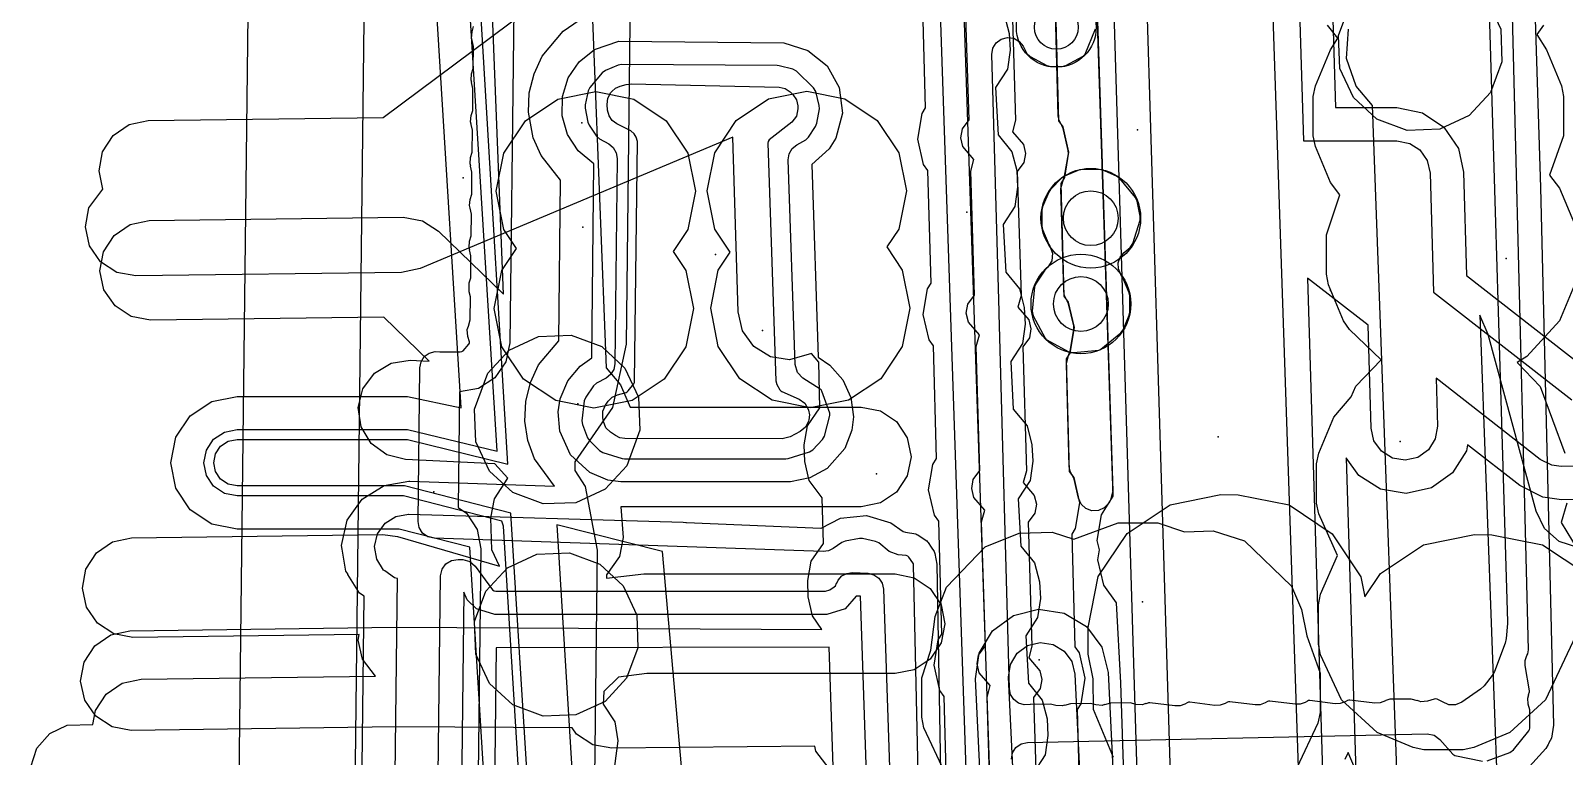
# Model space of a CAD drawing. Header units: metres. Extents: x 17722 to 17999, y 13535 to 15917.
# Drawn here: x 17749.14 to 17795.33, y 14920.86 to 14942.71 of the extents above; entities that cross this region are included whole.
import ezdxf

# ---------------------------------------------------------------- set-up
doc = ezdxf.new("R2010")
doc.units = ezdxf.units.M
for name, color, linetype in [('AI_GREENING_ALLOWED_ZONE', 4, 'Continuous'), ('AI_GREENING_EXCLUSIONS', 1, 'Continuous'), ('AI_GREENING_LAWN', 82, 'Continuous'), ('AI_GREENING_REJECTED', 6, 'Continuous'), ('AI_GREENING_SHRUBS', 92, 'Continuous')]:
    doc.layers.add(name, color=color, linetype=linetype)

# ---------------------------------------------------------------- blocks, each defined once
blk = doc.blocks.new('AI_SHRUB')
for radius in [1, 0.55]:
    blk.add_circle((0, 0), radius)

msp = doc.modelspace()

# ---------------------------------------------------------------- linework, layer by layer
at = {"layer": 'AI_GREENING_ALLOWED_ZONE'}
msp.add_lwpolyline([(17781.229, 14944.257), (17781.735, 14928.848), (17781.661, 14928.569), (17781.609, 14928.485), (17781.476, 14928.341), (17781.298, 14928.26), (17781.102, 14928.253), (17780.919, 14928.322), (17780.777, 14928.456), (17780.696, 14928.634), (17780.564, 14929.205), (17780.524, 14929.293), (17780.511, 14929.312), (17780.444, 14929.443), (17780.418, 14929.589), (17780.333, 14932.681), (17780.409, 14932.96), (17780.411, 14932.962), (17780.445, 14933.052), (17780.557, 14933.725), (17780.554, 14933.822), (17780.4, 14934.486), (17780.361, 14934.574), (17780.347, 14934.593), (17780.28, 14934.724), (17780.254, 14934.87), (17780.17, 14937.962), (17780.246, 14938.241), (17780.247, 14938.243), (17780.281, 14938.334), (17780.394, 14939.006), (17780.391, 14939.103), (17780.237, 14939.767), (17780.197, 14939.855), (17780.184, 14939.874), (17780.117, 14940.006), (17780.091, 14940.151), (17780.006, 14943.244)], dxfattribs=at)
at = {"layer": 'AI_GREENING_EXCLUSIONS'}
for points in [[(17789.057, 14869.027), (17785.935, 14961.593), (17786.063, 14962.553), (17786.398, 14963.136), (17787.02, 14963.814), (17787.02, 14965.527), (17786.931, 14966.256), (17787.012, 14966.699), (17786.948, 14971.205), (17786.839, 14972.021), (17786.904, 14972.374), (17786.872, 14973.096), (17786.393, 14973.594), (17785.985, 14974.216), (17785.768, 14975.066), (17785.227, 14986.958), (17785.093, 14987.763), (17785.147, 14988.126), (17783.661, 15018.578), (17783.538, 15019.342), (17783.598, 15019.747), (17782.707, 15037.238)], [(17783.67, 14913.717), (17782.196, 14962.224)], [(17782.65, 14914.374), (17781.226, 14961.194)], [(17758.662, 14898.284), (17759.358, 14957.662)], [(17755.188, 14900.529), (17755.85, 14956.864)], [(17767.399, 14862.48), (17763.38, 14927.787), (17763.338, 14927.945), (17760.367, 14928.7), (17755.361, 14928.7), (17754.978, 14928.776), (17754.654, 14928.993), (17754.437, 14929.317), (17754.361, 14929.7), (17754.437, 14930.083), (17754.654, 14930.407), (17754.978, 14930.624), (17755.361, 14930.7), (17760.492, 14930.7), (17763.191, 14930.046), (17761.762, 14953.266)], [(17767.698, 14862.499), (17763.606, 14928.186), (17760.404, 14929), (17755.361, 14929), (17755.093, 14929.053), (17754.866, 14929.205), (17754.714, 14929.432), (17754.661, 14929.7), (17754.714, 14929.968), (17754.866, 14930.195), (17755.093, 14930.347), (17755.361, 14930.4), (17760.492, 14930.4), (17763.516, 14929.654), (17762.087, 14953.518)], [(17766.408, 14861.499), (17762.367, 14927.16), (17760.242, 14927.7), (17755.361, 14927.7), (17754.596, 14927.852), (17753.947, 14928.286), (17753.513, 14928.935), (17753.361, 14929.7), (17753.513, 14930.466), (17753.947, 14931.114), (17754.596, 14931.548), (17755.361, 14931.7), (17760.492, 14931.7), (17762.109, 14931.353), (17760.764, 14953.204)], [(17802.028, 14946.547), (17794.405, 14946.446), (17794.028, 14946.515), (17793.699, 14946.725), (17787.055, 14953.112), (17787.472, 14939.393), (17790.289, 14939.393), (17790.672, 14939.317), (17790.975, 14939.121), (17791.201, 14938.802), (17791.289, 14938.422), (17791.392, 14934.84), (17795.554, 14931.592)], [(17763.79, 14951.754), (17763.574, 14933.314), (17763.453, 14932.741), (17763.122, 14932.259), (17762.632, 14931.939), (17762.056, 14931.832), (17762.015, 14928.355), (17762.274, 14928.177), (17762.593, 14927.687), (17762.701, 14927.112), (17762.362, 14898.263)], [(17767.29, 14951.724), (17767.074, 14933.273), (17766.67, 14931.364), (17765.532, 14929.732), (17765.529, 14929.47), (17765.843, 14928.988), (17766.201, 14927.071), (17765.909, 14902.189)], [(17802.041, 14945.547), (17794.418, 14945.446), (17793.663, 14945.584), (17793.006, 14946.004), (17788.129, 14950.693), (17788.442, 14940.393), (17790.289, 14940.393), (17791.054, 14940.241), (17791.703, 14939.808), (17792.137, 14939.159), (17792.288, 14938.451), (17792.378, 14935.339), (17795.892, 14932.597)], [(17773.189, 14920.494), (17772.79, 14921.011), (17772.756, 14921.162), (17766.649, 14921.101), (17766.074, 14921.21), (17765.584, 14921.53), (17765.454, 14921.721), (17760.154, 14921.748), (17752.169, 14921.642), (17751.594, 14921.749), (17751.103, 14922.067), (17750.771, 14922.55), (17750.649, 14923.122), (17750.756, 14923.698), (17751.075, 14924.188), (17751.557, 14924.52), (17752.129, 14924.642), (17760.156, 14924.748), (17772.973, 14924.683), (17772.687, 14925.088), (17772.558, 14925.659), (17772.545, 14926.159), (17772.645, 14926.736), (17773.017, 14927.273), (17772.982, 14928.648), (17772.583, 14929.166), (17772.455, 14929.737), (17772.442, 14930.236), (17772.542, 14930.813), (17772.914, 14931.35), (17772.879, 14932.726), (17772.658, 14932.991), (17771.999, 14932.795), (17771.422, 14932.891), (17770.925, 14933.2), (17770.585, 14933.677), (17770.452, 14934.247), (17770.285, 14939.505), (17760.872, 14935.547), (17760.31, 14935.429), (17752.311, 14935.324), (17751.736, 14935.43), (17751.245, 14935.749), (17750.913, 14936.231), (17750.792, 14936.804), (17750.898, 14937.379), (17751.32, 14937.941), (17751.204, 14938.486), (17751.311, 14939.061), (17751.629, 14939.552), (17752.112, 14939.884), (17752.684, 14940.005), (17759.757, 14940.099), (17771.709, 14949.007)], [(17782.237, 14915.076), (17781.974, 14923.071), (17781.845, 14925.481), (17781.461, 14926.016), (17781.282, 14926.775), (17781.331, 14927.077), (17781.265, 14927.356), (17781.388, 14928.127), (17781.74, 14928.697), (17781.103, 14948.096)], [(17749.145, 14920.547), (17749.332, 14921.102), (17749.718, 14921.542), (17750.242, 14921.802), (17751.019, 14921.816), (17751.097, 14922.236), (17751.416, 14922.727), (17751.898, 14923.058), (17752.47, 14923.18), (17759.53, 14923.274), (17759.138, 14923.784), (17759.008, 14924.355), (17759.037, 14924.529), (17752.222, 14924.439), (17751.646, 14924.546), (17751.155, 14924.865), (17750.824, 14925.347), (17750.702, 14925.919), (17750.808, 14926.495), (17751.127, 14926.986), (17751.609, 14927.317), (17752.182, 14927.439), (17759.75, 14927.539), (17760.189, 14927.479), (17763.26, 14926.586), (17763.033, 14927.081), (17762.997, 14928.042), (17763.116, 14928.615), (17763.514, 14929.236), (17763.12, 14929.668), (17760.437, 14929.794), (17759.869, 14929.934), (17759.398, 14930.282), (17759.096, 14930.783), (17759.009, 14931.362), (17759.149, 14931.93), (17759.497, 14932.401), (17759.998, 14932.703), (17760.577, 14932.79), (17761.147, 14932.764), (17759.784, 14934.088), (17752.751, 14933.995), (17752.176, 14934.102), (17751.685, 14934.421), (17751.353, 14934.903), (17751.231, 14935.475), (17751.338, 14936.051), (17751.657, 14936.542), (17752.139, 14936.873), (17752.711, 14936.995), (17760.365, 14937.096), (17760.94, 14936.99), (17761.43, 14936.672), (17763.385, 14934.772), (17762.906, 14947.025)], [(17765.903, 14947.144), (17766.473, 14932.563), (17766.909, 14932.049), (17767.201, 14931.377), (17774.157, 14931.377), (17774.731, 14931.263), (17775.217, 14930.938), (17775.542, 14930.451), (17775.657, 14929.877), (17775.542, 14929.303), (17775.217, 14928.816), (17774.731, 14928.491), (17774.157, 14928.377), (17766.917, 14928.377), (17766.982, 14927.451), (17766.88, 14926.875), (17766.489, 14926.328), (17766.488, 14926.223), (17767.605, 14926.35), (17775.174, 14926.35), (17775.748, 14926.236), (17776.235, 14925.911), (17776.56, 14925.424), (17776.674, 14924.85), (17776.56, 14924.276), (17776.235, 14923.789), (17775.748, 14923.464), (17775.174, 14923.35), (17767.697, 14923.35), (17766.847, 14923.245), (17766.403, 14922.812), (17766.387, 14922.431), (17766.735, 14921.899), (17766.825, 14921.321), (17766.68, 14920.193)], [(17776.748, 14919.261), (17776.655, 14922.657), (17776.524, 14922.84), (17776.348, 14923.601), (17776.477, 14924.37), (17776.584, 14924.542), (17776.491, 14927.938), (17776.36, 14928.122), (17776.185, 14928.882), (17776.313, 14929.652), (17776.421, 14929.824), (17776.328, 14933.219), (17776.197, 14933.403), (17776.021, 14934.163), (17776.149, 14934.933), (17776.257, 14935.105), (17776.164, 14938.501), (17776.033, 14938.684), (17775.857, 14939.444), (17775.986, 14940.214), (17776.093, 14940.386), (17776.001, 14943.782)], [(17777.464, 14916.011), (17776.522, 14943.856)], [(17778.059, 14918.902), (17777.944, 14922.634), (17778.042, 14922.989), (17777.709, 14923.375), (17777.647, 14923.641), (17777.692, 14923.91), (17777.896, 14924.184), (17777.78, 14927.916), (17777.878, 14928.27), (17777.545, 14928.656), (17777.484, 14928.922), (17777.529, 14929.191), (17777.732, 14929.465), (17777.617, 14933.197), (17777.715, 14933.551), (17777.382, 14933.937), (17777.32, 14934.203), (17777.365, 14934.473), (17777.569, 14934.746), (17777.453, 14938.478), (17777.551, 14938.833), (17777.218, 14939.219), (17777.157, 14939.485), (17777.202, 14939.754), (17777.405, 14940.028), (17777.29, 14943.76)], [(17778.69, 14943.753), (17778.806, 14940.021), (17778.708, 14939.667), (17779.041, 14939.281), (17779.102, 14939.015), (17779.057, 14938.745), (17778.854, 14938.472), (17778.97, 14934.74), (17778.872, 14934.385), (17779.204, 14933.999), (17779.266, 14933.733), (17779.221, 14933.464), (17779.018, 14933.19), (17779.133, 14929.458), (17779.035, 14929.104), (17779.368, 14928.718), (17779.429, 14928.452), (17779.384, 14928.183), (17779.181, 14927.909), (17779.297, 14924.177), (17779.199, 14923.823), (17779.531, 14923.437), (17779.593, 14923.171), (17779.548, 14922.901), (17779.345, 14922.628), (17779.46, 14918.896)], [(17778.465, 14943.194), (17778.611, 14942.627), (17778.638, 14942.128), (17778.556, 14941.549), (17778.2, 14941.001), (17778.279, 14939.571), (17778.693, 14939.066), (17778.839, 14938.499), (17778.866, 14938), (17778.784, 14937.421), (17778.428, 14936.873), (17778.507, 14935.443), (17778.921, 14934.938), (17779.067, 14934.371), (17779.094, 14933.872), (17779.012, 14933.293), (17778.656, 14932.745), (17778.735, 14931.315), (17779.149, 14930.81), (17779.295, 14930.244), (17779.323, 14929.744), (17779.24, 14929.165), (17778.884, 14928.617), (17778.963, 14927.188), (17779.377, 14926.682), (17779.523, 14926.116), (17779.551, 14925.616), (17779.468, 14925.037), (17779.112, 14924.489), (17779.191, 14923.06), (17779.606, 14922.555), (17779.751, 14921.988), (17779.779, 14921.488), (17779.696, 14920.909), (17779.34, 14920.361)], [(17780.002, 14943.394), (17780.095, 14939.999), (17780.226, 14939.815), (17780.402, 14939.055), (17780.273, 14938.285), (17780.166, 14938.113), (17780.259, 14934.717), (17780.389, 14934.534), (17780.565, 14933.774), (17780.437, 14933.004), (17780.329, 14932.832), (17780.422, 14929.436), (17780.553, 14929.253), (17780.729, 14928.492), (17780.6, 14927.723), (17780.493, 14927.55), (17780.586, 14924.155), (17780.716, 14923.971), (17780.892, 14923.211), (17780.764, 14922.441), (17780.656, 14922.269), (17780.749, 14918.873)], [(17794.443, 14943.379), (17794.615, 14937.985), (17795.006, 14921.795), (17795.006, 14921.795), (17795.006, 14921.795), (17794.939, 14921.41), (17794.865, 14921.267), (17794.856, 14921.235), (17794.837, 14921.213), (17794.775, 14921.094), (17794.179, 14920.445)], [(17758.853, 14897.506), (17759.184, 14925.679), (17759.046, 14925.777), (17758.696, 14926.337), (17758.693, 14926.351), (17758.638, 14926.439), (17758.526, 14927.1), (17758.502, 14927.208), (17758.677, 14927.969), (17759.129, 14928.605), (17759.79, 14929.019), (17760.532, 14929.149), (17760.562, 14929.148), (17760.565, 14929.149), (17764.915, 14928.996), (17764.319, 14929.814), (17764.117, 14930.367), (17764.026, 14930.953), (17764.052, 14931.544), (17764.192, 14932.114), (17764.44, 14932.644), (17765.045, 14933.369), (17765.102, 14938.211), (17764.514, 14938.95), (17764.279, 14939.485), (17764.135, 14940.254), (17764.161, 14940.844), (17764.302, 14941.413), (17764.549, 14941.943), (17765.179, 14942.693), (17765.661, 14943.03)], [(17795.666, 14924.479), (17794.763, 14922.565), (17793.689, 14921.577), (17792.606, 14921.124), (17792.284, 14921.059), (17791.096, 14921.059), (17790.774, 14921.124), (17789.69, 14921.577), (17788.617, 14922.565), (17787.986, 14923.912), (17787.921, 14924.234), (17787.921, 14925.422), (17787.986, 14925.744), (17788.496, 14926.912), (17787.935, 14928.157), (17787.869, 14928.479), (17787.869, 14929.667), (17787.935, 14929.989), (17787.935, 14929.989), (17788.388, 14931.073), (17788.913, 14931.683), (17789.051, 14932.003), (17789.812, 14932.804), (17788.859, 14933.711), (17788.682, 14933.974), (17788.229, 14935.057), (17788.164, 14935.38), (17788.164, 14936.567), (17788.571, 14937.767), (17788.288, 14938.136), (17787.835, 14939.219), (17787.77, 14939.542), (17787.77, 14940.729), (17787.835, 14941.052), (17788.288, 14942.135), (17788.508, 14942.481), (17788.195, 14942.879)], [(17790.545, 14913.337), (17789.552, 14940.463), (17789.056, 14941.037), (17788.771, 14941.87), (17788.83, 14942.756)], [(17794.697, 14942.879), (17794.504, 14942.601), (17794.79, 14942.135), (17795.243, 14941.052), (17795.308, 14940.729), (17795.308, 14939.542), (17794.883, 14938.359), (17795.183, 14937.973), (17795.637, 14936.89)], [(17802.852, 14929.689), (17795.229, 14929.588), (17794.949, 14929.624), (17794.601, 14929.8), (17791.467, 14932.244), (17791.508, 14930.802), (17791.443, 14930.417), (17791.236, 14930.087), (17790.918, 14929.861), (17790.538, 14929.774), (17790.153, 14929.839), (17789.822, 14930.046), (17789.596, 14930.364), (17789.509, 14930.744), (17789.42, 14933.841), (17787.597, 14935.263), (17788.25, 14913.79)], [(17795.637, 14935.057), (17795.183, 14933.974), (17794.195, 14932.9), (17793.912, 14932.714), (17794.596, 14932.001), (17795.343, 14929.989)], [(17795.731, 14927.146), (17795.177, 14927.332), (17794.736, 14927.717), (17794.476, 14928.242), (17793.037, 14933.56), (17792.785, 14934.149), (17793.544, 14913.424)], [(17802.865, 14928.689), (17795.242, 14928.588), (17794.683, 14928.66), (17793.985, 14929.011), (17792.408, 14930.242), (17792.378, 14930.061), (17791.963, 14929.4), (17791.327, 14928.948), (17790.566, 14928.774), (17789.797, 14928.904), (17789.136, 14929.319), (17788.763, 14929.844), (17789.219, 14914.828)], [(17781.757, 14920.824), (17781.153, 14922.268), (17781.137, 14923.189), (17780.988, 14923.939), (17780.988, 14924.741), (17781.292, 14926.271), (17782.159, 14927.569), (17783.457, 14928.436), (17783.457, 14928.436), (17784.988, 14928.741), (17785.51, 14928.736), (17787.04, 14928.431), (17788.338, 14927.564), (17789.205, 14926.266), (17789.325, 14925.665), (17789.793, 14926.365), (17791.091, 14927.232), (17792.621, 14927.536), (17793.143, 14927.531), (17794.674, 14927.227), (17795.972, 14926.36)], [(17795.408, 14928.479), (17795.237, 14927.905), (17795.746, 14927.056)], [(17759.853, 14897.495), (17760.19, 14926.214), (17760.185, 14926.217), (17760.097, 14926.237), (17759.809, 14926.443), (17759.774, 14926.464), (17759.567, 14926.794), (17759.502, 14927.179), (17759.589, 14927.559), (17759.815, 14927.877), (17760.146, 14928.084), (17760.52, 14928.15), (17760.536, 14928.149), (17760.536, 14928.149), (17768.796, 14927.908), (17768.876, 14927.904), (17768.884, 14927.904), (17768.892, 14927.904), (17772.938, 14927.731), (17772.952, 14927.732), (17773.533, 14928.031), (17774.314, 14928.11), (17775.049, 14927.89), (17775.423, 14927.627), (17775.491, 14927.612), (17775.801, 14927.556), (17775.828, 14927.539), (17775.856, 14927.533), (17775.99, 14927.435), (17776.129, 14927.345), (17776.147, 14927.32), (17776.171, 14927.302), (17776.257, 14927.161), (17776.352, 14927.024), (17776.358, 14926.995), (17776.374, 14926.969), (17776.399, 14926.805), (17776.434, 14926.643), (17776.671, 14913.002)], [(17769.535, 14911.583), (17768.174, 14927.025), (17764.991, 14927.834), (17768.996, 14862.578)], [(17776.674, 14920.37), (17776.043, 14921.717), (17775.978, 14922.04), (17775.978, 14923.227), (17776.256, 14924.06), (17776.386, 14925.074), (17776.725, 14925.95), (17777.885, 14927.171), (17778.915, 14927.579), (17779.91, 14927.605), (17779.91, 14927.605), (17780.557, 14927.401), (17781.896, 14927.891), (17783.083, 14927.891), (17783.892, 14927.623), (17784.752, 14927.645), (17785.701, 14927.345), (17787.112, 14925.988), (17787.412, 14925.279), (17787.574, 14924.489), (17787.974, 14923.367), (17787.974, 14922.179), (17787.909, 14921.857), (17787.278, 14920.51)], [(17774.947, 14901.518), (17774.135, 14925.68), (17774.003, 14925.685), (17773.673, 14925.296), (17773.12, 14925.129), (17763.12, 14925.129), (17762.567, 14925.296), (17762.29, 14925.571), (17762.185, 14925.8), (17761.853, 14897.471)], [(17778.138, 14911.928), (17777.596, 14923.193), (17777.711, 14923.965), (17778.113, 14924.634), (17778.74, 14925.098), (17779.497, 14925.287), (17780.269, 14925.172), (17780.938, 14924.77), (17781.402, 14924.143), (17781.591, 14923.386), (17782.029, 14914.292)], [(17773.935, 14901.986), (17773.186, 14924.143), (17763.166, 14924.129), (17762.853, 14897.459)], [(17779.137, 14911.977), (17778.595, 14923.242), (17778.652, 14923.627), (17778.853, 14923.962), (17779.167, 14924.194), (17779.545, 14924.288), (17779.931, 14924.231), (17780.266, 14924.03), (17780.498, 14923.716), (17780.592, 14923.338), (17781.082, 14913.158)], [(17789.39, 14919.619), (17788.823, 14920.977), (17788.716, 14920.76)]]:
    msp.add_lwpolyline(points, dxfattribs=at)
for points in [[(17793.003, 14943.639), (17793.412, 14942.757), (17793.451, 14941.771), (17793.11, 14940.854), (17792.463, 14940.155), (17791.581, 14939.746), (17790.595, 14939.707), (17789.678, 14940.048), (17788.979, 14940.695), (17788.57, 14941.577), (17788.531, 14942.563), (17788.872, 14943.48), (17789.519, 14944.179), (17790.401, 14944.588), (17791.387, 14944.627), (17792.304, 14944.286), (17793.003, 14943.639)], [(17773.495, 14940.998), (17773.594, 14940.232), (17773.39, 14939.475), (17773.186, 14939.15), (17772.666, 14938.682), (17772.862, 14932.877), (17773.211, 14932.641), (17773.599, 14932.2), (17773.841, 14931.669), (17773.918, 14931.083), (17773.871, 14930.685), (17773.657, 14930.129), (17773.131, 14929.528), (17772.608, 14929.241), (17772.021, 14929.122), (17766.919, 14929.122), (17766.528, 14929.18), (17765.986, 14929.407), (17765.405, 14929.939), (17765.076, 14930.649), (17765.025, 14931.238), (17765.087, 14931.626), (17765.316, 14932.162), (17765.695, 14932.613), (17766.039, 14932.856), (17766.107, 14938.7), (17765.632, 14939.092), (17765.312, 14939.583), (17765.148, 14940.145), (17765.155, 14940.733), (17765.332, 14941.291), (17765.663, 14941.774), (17766.122, 14942.142), (17766.856, 14942.395), (17771.824, 14942.342), (17772.552, 14942.117), (17773.127, 14941.651), (17773.495, 14940.998)], [(17768.877, 14935.491), (17769.105, 14934.343), (17768.877, 14933.195), (17768.226, 14932.221), (17767.253, 14931.571), (17766.105, 14931.343), (17764.957, 14931.571), (17763.984, 14932.221), (17763.333, 14933.195), (17763.105, 14934.343), (17763.333, 14935.491), (17763.777, 14936.154), (17763.392, 14936.729), (17763.164, 14937.877), (17763.392, 14939.025), (17764.043, 14939.998), (17765.016, 14940.649), (17766.164, 14940.877), (17767.312, 14940.649), (17768.285, 14939.998), (17768.936, 14939.025), (17769.164, 14937.877), (17768.936, 14936.729), (17768.492, 14936.066), (17768.877, 14935.491)], [(17775.622, 14934.352), (17775.393, 14933.204), (17774.743, 14932.23), (17773.77, 14931.58), (17772.622, 14931.352), (17771.474, 14931.58), (17770.5, 14932.23), (17769.85, 14933.204), (17769.622, 14934.352), (17769.85, 14935.5), (17770.21, 14936.039), (17769.744, 14936.737), (17769.516, 14937.885), (17769.744, 14939.033), (17770.394, 14940.006), (17771.367, 14940.657), (17772.516, 14940.885), (17773.664, 14940.657), (17774.637, 14940.006), (17775.287, 14939.033), (17775.516, 14937.885), (17775.287, 14936.737), (17774.927, 14936.198), (17775.393, 14935.5), (17775.622, 14934.352)], [(17767.451, 14931.671), (17767.49, 14930.685), (17767.093, 14929.606), (17766.446, 14928.907), (17765.564, 14928.498), (17764.578, 14928.459), (17763.661, 14928.8), (17762.962, 14929.447), (17762.553, 14930.329), (17762.514, 14931.315), (17762.911, 14932.394), (17763.558, 14933.093), (17764.44, 14933.502), (17765.426, 14933.541), (17766.343, 14933.2), (17767.042, 14932.553), (17767.451, 14931.671)], [(17766.286, 14926.644), (17766.985, 14925.997), (17767.394, 14925.115), (17767.433, 14924.129), (17767.092, 14923.212), (17766.445, 14922.513), (17765.563, 14922.104), (17764.577, 14922.065), (17763.66, 14922.406), (17762.961, 14923.053), (17762.552, 14923.935), (17762.513, 14924.921), (17762.854, 14925.838), (17763.501, 14926.537), (17764.383, 14926.946), (17765.369, 14926.985), (17766.286, 14926.644)]]:
    msp.add_lwpolyline(points, close=True, dxfattribs=at)
at = {"layer": 'AI_GREENING_LAWN'}
for points in [[(17792.969, 14946.609), (17793.613, 14924.908), (17793.612, 14924.859), (17793.58, 14924.409), (17793.548, 14924.265), (17793.224, 14923.418), (17793.151, 14923.29), (17792.914, 14922.985), (17792.807, 14922.883), (17792.245, 14922.489), (17792.054, 14922.408), (17791.847, 14922.411), (17791.658, 14922.498), (17791.639, 14922.512), (17791.496, 14922.578), (17791.454, 14922.588), (17791.411, 14922.584), (17791.206, 14922.522), (17791.004, 14922.503), (17790.903, 14922.537), (17790.903, 14922.535), (17790.712, 14922.585), (17790.077, 14922.576), (17789.952, 14922.54), (17789.942, 14922.533), (17789.787, 14922.471), (17789.62, 14922.463), (17788.872, 14922.555), (17788.835, 14922.554), (17788.799, 14922.541), (17788.729, 14922.502), (17788.582, 14922.449), (17788.427, 14922.444), (17787.666, 14922.538), (17787.629, 14922.537), (17787.593, 14922.524), (17787.523, 14922.485), (17787.376, 14922.432), (17787.221, 14922.427), (17786.461, 14922.521), (17786.423, 14922.52), (17786.387, 14922.507), (17786.317, 14922.468), (17786.17, 14922.415), (17786.014, 14922.41), (17785.255, 14922.504), (17785.217, 14922.503), (17785.181, 14922.49), (17785.111, 14922.451), (17784.964, 14922.398), (17784.808, 14922.393), (17784.049, 14922.487), (17784.011, 14922.486), (17783.975, 14922.473), (17783.905, 14922.434), (17783.758, 14922.381), (17783.602, 14922.375), (17782.843, 14922.47), (17782.805, 14922.469), (17782.733, 14922.442), (17782.73, 14922.449), (17782.615, 14922.411), (17782.427, 14922.424), (17782.267, 14922.466), (17781.66, 14922.458), (17781.484, 14922.412), (17781.482, 14922.418), (17781.409, 14922.394), (17781.221, 14922.407), (17781.061, 14922.449), (17780.454, 14922.441), (17780.278, 14922.395), (17780.276, 14922.401), (17780.203, 14922.377), (17780.014, 14922.39), (17779.855, 14922.432), (17779.249, 14922.424), (17779.245, 14922.424), (17779.067, 14922.409), (17778.894, 14922.459), (17778.751, 14922.567), (17778.654, 14922.718), (17778.617, 14922.893), (17778.307, 14934.199), (17778.311, 14934.229), (17778.305, 14934.258), (17778.092, 14941.992), (17778.123, 14942.18), (17778.222, 14942.342), (17778.374, 14942.456), (17778.558, 14942.505), (17778.747, 14942.481), (17778.913, 14942.389), (17779.033, 14942.241), (17779.147, 14942.029), (17779.147, 14942.029), (17779.247, 14941.929), (17779.742, 14941.664), (17779.858, 14941.635), (17780.203, 14941.635), (17780.319, 14941.664), (17780.841, 14941.944), (17780.873, 14941.969), (17780.895, 14942.004), (17781.213, 14942.771)], [(17793.002, 14920.72), (17793.687, 14920.976), (17793.793, 14921.051), (17794.26, 14921.631), (17794.279, 14921.666), (17794.286, 14921.706), (17794.29, 14922.261), (17794.243, 14922.428), (17794.226, 14922.61), (17794.258, 14922.723), (17794.252, 14922.725), (17794.275, 14922.797), (17794.275, 14922.834), (17794.154, 14923.594), (17794.153, 14923.748), (17794.199, 14923.895), (17794.225, 14923.947), (17794.251, 14924.063), (17793.715, 14945.17)], [(17777.223, 14943.854), (17778.17, 14915.83)], [(17776.374, 14897.923), (17775.733, 14926.622), (17775.727, 14926.658), (17775.71, 14926.691), (17775.592, 14926.854), (17775.555, 14926.888), (17775.508, 14926.903), (17775.266, 14926.925), (17775.001, 14927.032), (17774.685, 14927.284), (17774.585, 14927.332), (17774.198, 14927.417), (17774.099, 14927.419), (17773.667, 14927.337), (17773.571, 14927.297), (17773.314, 14927.117), (17773.169, 14927.048), (17773.01, 14927.027), (17761.293, 14927.429), (17761.106, 14927.473), (17760.949, 14927.583), (17760.845, 14927.746), (17760.81, 14927.935), (17760.865, 14932.562), (17760.9, 14932.742), (17760.998, 14932.896), (17761.145, 14933.005), (17761.321, 14933.054), (17761.464, 14933.041), (17762.077, 14933.037), (17762.125, 14933.047), (17762.164, 14933.075), (17762.342, 14933.267), (17762.342, 14933.267), (17762.364, 14933.301), (17762.359, 14933.34), (17762.31, 14933.505), (17762.292, 14933.715), (17762.328, 14933.816), (17762.325, 14933.817), (17762.38, 14934.008), (17762.388, 14934.692), (17762.347, 14934.847), (17762.35, 14935.115), (17762.395, 14935.269), (17762.404, 14935.929), (17762.362, 14936.107), (17762.368, 14936.108), (17762.346, 14936.182), (17762.364, 14936.371), (17762.41, 14936.53), (17762.419, 14937.19), (17762.377, 14937.368), (17762.383, 14937.369), (17762.361, 14937.443), (17762.379, 14937.632), (17762.425, 14937.791), (17762.434, 14938.451), (17762.392, 14938.629), (17762.398, 14938.63), (17762.376, 14938.704), (17762.393, 14938.893), (17762.44, 14939.052), (17762.449, 14939.712), (17762.406, 14939.889), (17762.413, 14939.891), (17762.391, 14939.965), (17762.408, 14940.154), (17762.455, 14940.312), (17762.463, 14940.973), (17762.421, 14941.15), (17762.427, 14941.152), (17762.406, 14941.225), (17762.423, 14941.415), (17762.469, 14941.573), (17762.478, 14942.233), (17762.436, 14942.411), (17762.442, 14942.413), (17762.42, 14942.486), (17762.438, 14942.675), (17762.484, 14942.834)], [(17761.159, 14897.965), (17761.491, 14926.297), (17761.534, 14926.493), (17761.65, 14926.657), (17761.65, 14926.657), (17761.822, 14926.761), (17762.02, 14926.79), (17762.159, 14926.782), (17762.367, 14926.723), (17762.53, 14926.582), (17763.056, 14925.877), (17763.098, 14925.843), (17763.15, 14925.831), (17773.075, 14925.831), (17773.21, 14925.871), (17773.345, 14925.961), (17773.377, 14925.992), (17773.414, 14926.075), (17773.418, 14926.074), (17773.457, 14926.165), (17773.574, 14926.29), (17773.727, 14926.368), (17773.896, 14926.391), (17774.35, 14926.371), (17774.531, 14926.329), (17774.684, 14926.224), (17774.788, 14926.07), (17774.828, 14925.889), (17775.774, 14897.905)], [(17778.677, 14920.77), (17778.711, 14920.962), (17778.816, 14921.126), (17778.976, 14921.238), (17779.167, 14921.28), (17791.194, 14921.536), (17791.405, 14921.494), (17791.58, 14921.367), (17791.968, 14920.926), (17791.997, 14920.902), (17792.033, 14920.888), (17792.865, 14920.71)]]:
    msp.add_lwpolyline(points, dxfattribs=at)
for points in [[(17766.703, 14932.506), (17766.61, 14932.354), (17766.47, 14932.244), (17766.185, 14932.094), (17766.098, 14932.018), (17765.859, 14931.679), (17765.816, 14931.566), (17765.744, 14930.965), (17765.759, 14930.847), (17765.912, 14930.453), (17765.969, 14930.366), (17766.275, 14930.065), (17766.376, 14930.005), (17766.953, 14929.829), (17767.026, 14929.818), (17771.883, 14929.817), (17771.957, 14929.828), (17772.594, 14930.025), (17772.7, 14930.091), (17772.989, 14930.399), (17773.048, 14930.505), (17773.211, 14931.124), (17773.214, 14931.16), (17773.208, 14931.195), (17772.973, 14931.858), (17772.953, 14931.893), (17772.924, 14931.919), (17772.402, 14932.247), (17772.235, 14932.421), (17772.169, 14932.654), (17771.96, 14938.823), (17771.987, 14939.003), (17772.077, 14939.161), (17772.217, 14939.277), (17772.485, 14939.426), (17772.571, 14939.506), (17772.783, 14939.83), (17772.82, 14939.922), (17772.898, 14940.353), (17772.894, 14940.459), (17772.784, 14940.878), (17772.718, 14940.992), (17772.211, 14941.488), (17772.099, 14941.55), (17771.681, 14941.654), (17771.623, 14941.662), (17766.938, 14941.693), (17766.841, 14941.674), (17766.45, 14941.512), (17766.357, 14941.443), (17765.984, 14941), (17765.932, 14940.895), (17765.839, 14940.482), (17765.838, 14940.38), (17765.923, 14939.955), (17765.961, 14939.864), (17766.186, 14939.535), (17766.27, 14939.459), (17766.553, 14939.302), (17766.69, 14939.189), (17766.78, 14939.035), (17766.809, 14938.859), (17766.737, 14932.68), (17766.703, 14932.506)], [(17767.22, 14939.696), (17766.792, 14939.91), (17766.656, 14940.01), (17766.561, 14940.15), (17766.518, 14940.314), (17766.503, 14940.484), (17766.525, 14940.678), (17766.619, 14940.849), (17766.648, 14940.884), (17766.759, 14940.982), (17766.895, 14941.043), (17767.078, 14941.095), (17767.226, 14941.114), (17771.682, 14941.008), (17771.865, 14940.968), (17772.02, 14940.865), (17772.097, 14940.79), (17772.206, 14940.633), (17772.247, 14940.446), (17772.249, 14940.362), (17772.203, 14940.138), (17772.062, 14939.958), (17771.388, 14939.42), (17771.355, 14939.377), (17771.345, 14939.325), (17771.585, 14932.168), (17771.618, 14932.053), (17771.709, 14931.895), (17771.733, 14931.866), (17771.765, 14931.845), (17772.289, 14931.612), (17772.455, 14931.493), (17772.559, 14931.316), (17772.57, 14931.285), (17772.596, 14931.14), (17772.579, 14930.993), (17772.567, 14930.949), (17772.476, 14930.769), (17772.321, 14930.64), (17772.017, 14930.477), (17771.779, 14930.417), (17767.033, 14930.431), (17766.887, 14930.454), (17766.754, 14930.517), (17766.607, 14930.617), (17766.469, 14930.756), (17766.396, 14930.938), (17766.373, 14931.057), (17766.376, 14931.253), (17766.453, 14931.433), (17766.533, 14931.55), (17766.657, 14931.675), (17766.817, 14931.75), (17767.074, 14931.818), (17767.11, 14931.834), (17767.139, 14931.862), (17767.306, 14932.081), (17767.324, 14932.115), (17767.331, 14932.153), (17767.414, 14939.374), (17767.381, 14939.5), (17767.322, 14939.6), (17767.22, 14939.696)], [(17781.342, 14933.101), (17781.373, 14933.119), (17781.97, 14933.609), (17782.041, 14933.705), (17782.223, 14934.143), (17782.241, 14934.238), (17782.241, 14934.725), (17782.223, 14934.819), (17782.036, 14935.271), (17781.972, 14935.367), (17781.901, 14935.535), (17781.895, 14935.716), (17781.954, 14935.888), (17782.071, 14936.028), (17782.259, 14936.183), (17782.337, 14936.301), (17782.551, 14937.005), (17782.557, 14937.124), (17782.467, 14937.577), (17782.415, 14937.685), (17781.941, 14938.263), (17781.845, 14938.334), (17781.407, 14938.516), (17781.312, 14938.535), (17780.825, 14938.535), (17780.731, 14938.516), (17780.281, 14938.33), (17780.201, 14938.276), (17779.856, 14937.932), (17779.803, 14937.851), (17779.616, 14937.402), (17779.598, 14937.307), (17779.598, 14936.82), (17779.616, 14936.725), (17779.803, 14936.274), (17779.838, 14936.222), (17779.916, 14936.01), (17779.894, 14935.785), (17779.774, 14935.594), (17779.682, 14935.501), (17779.419, 14935.107), (17779.378, 14934.994), (17779.306, 14934.263), (17779.334, 14934.123), (17779.692, 14933.453), (17779.713, 14933.425), (17779.742, 14933.403), (17780.412, 14933.045), (17780.551, 14933.017), (17781.308, 14933.092), (17781.342, 14933.101)]]:
    msp.add_lwpolyline(points, close=True, dxfattribs=at)
at = {"layer": 'AI_GREENING_REJECTED'}
for p in [(17765.74, 14939.94), (17782.48, 14939.73), (17762.17, 14938.28), (17777.34, 14937.25), (17765.77, 14936.79), (17769.77, 14935.97), (17793.58, 14935.85), (17788.29, 14934.89), (17771.18, 14933.68), (17765.62, 14931.47), (17784.9, 14930.48), (17790.38, 14930.34), (17774.62, 14929.37), (17761.29, 14928.82), (17782.63, 14925.51), (17779.51, 14923.77)]:
    msp.add_point(p, dxfattribs=at)

# ---------------------------------------------------------------- block references
at = {"layer": 'AI_GREENING_SHRUBS'}
for p, xscale, yscale in [((17780.03, 14942.812), 1.2, 1.2), ((17781.069, 14937.064), 1.5, 1.5), ((17780.77, 14934.481), 1.5, 1.5)]:
    msp.add_blockref('AI_SHRUB', p, dxfattribs=dict(at, xscale=xscale, yscale=yscale))

doc.saveas('drawing.dxf')
